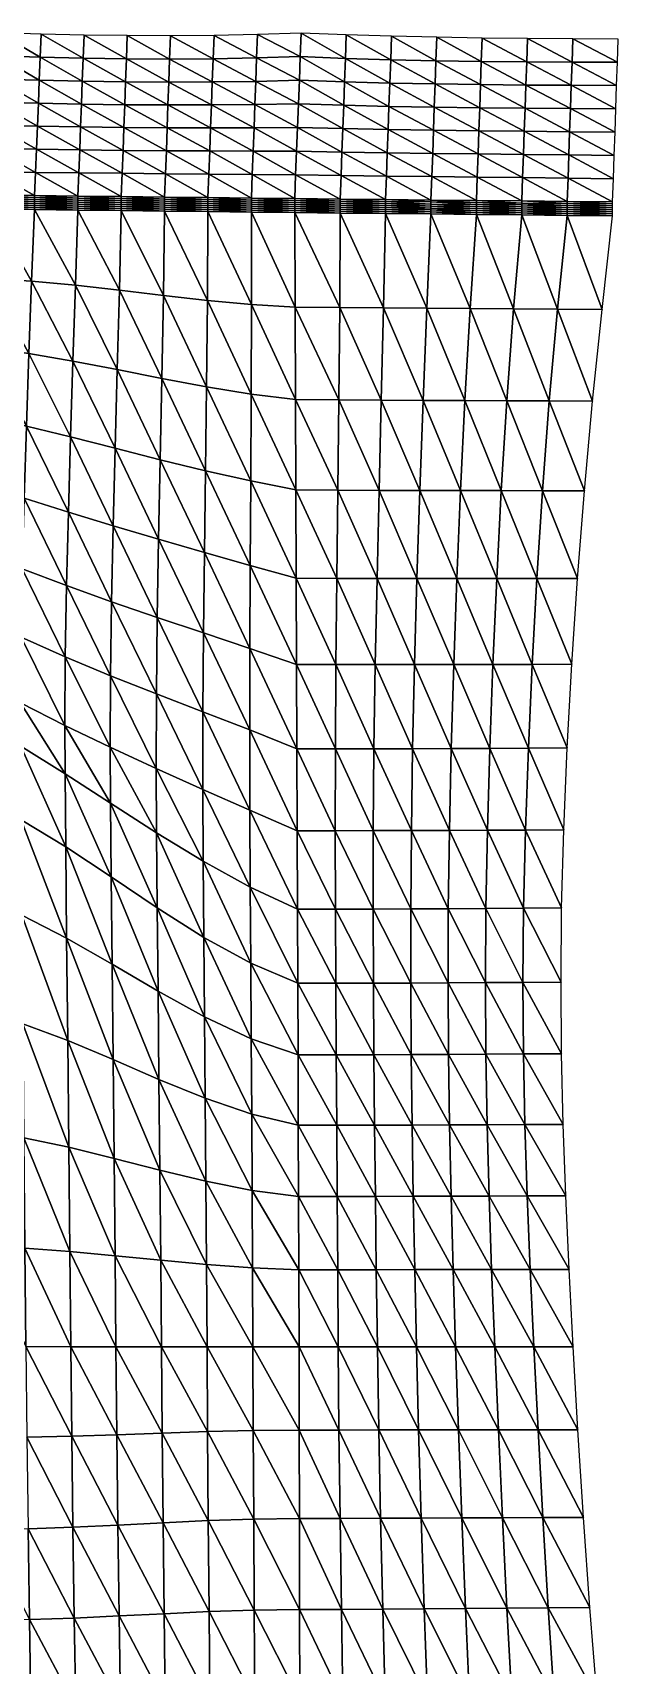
# Model space of a CAD drawing. Header units: millimetres. Extents: x -25.9 to 40.5, y -39.9 to 19.
# Drawn here: x 18.29 to 28.78, y -10.39 to 18.86 of the extents above; entities that cross this region are included whole.
import ezdxf

# ---------------------------------------------------------------- set-up
doc = ezdxf.new("R2010")
doc.units = ezdxf.units.MM
doc.layers.get('0').update_dxf_attribs({"color": 153, "true_color": 0x5890e1})

msp = doc.modelspace()

# ---------------------------------------------------------------- meshes
at = {"color": 81, "true_color": 0x99e499}
mesh = msp.add_polyface(dxfattribs=at)
corners = [(18.43, 18.419, 6.441), (18.412, 18.005, 6.449), (19.182, 17.989, 6.45), (18.395, 17.593, 6.458), (19.167, 17.578, 6.458), (18.378, 17.181, 6.466), (19.151, 17.169, 6.466), (18.361, 16.769, 6.474), (19.136, 16.759, 6.474), (18.343, 16.355, 6.482), (19.119, 16.347, 6.482), (17.684, 18.859, 6.433), (17.664, 18.444, 6.441), (18.448, 18.834, 6.433), (18.324, 15.94, 6.49), (17.567, 16.365, 6.482), (17.547, 15.949, 6.49), (17.645, 18.028, 6.449), (19.101, 15.931, 6.491), (17.625, 17.612, 6.457), (17.606, 17.197, 6.466), (17.586, 16.781, 6.474), (18.324, 15.905, 6.634), (18.324, 15.869, 6.778), (19.101, 15.86, 6.778), (18.324, 15.833, 6.921), (19.101, 15.824, 6.922), (17.547, 15.914, 6.634), (17.547, 15.878, 6.777), (17.547, 15.842, 6.921), (18.324, 15.797, 7.065), (19.101, 15.896, 6.634), (16.738, 15.917, 6.634), (16.738, 15.845, 6.921), (16.738, 15.881, 6.777), (16.757, 16.367, 6.482), (16.863, 18.841, 6.433), (16.844, 18.428, 6.441), (16.775, 16.78, 6.474), (16.792, 17.192, 6.466), (16.809, 17.604, 6.457), (16.826, 18.016, 6.449)]
mesh.append_faces([[corners[k] for k in face] for face in [(0, 1, 2), (1, 3, 4), (3, 5, 6), (5, 7, 8), (7, 9, 10), (14, 9, 15), (1, 0, 12), (3, 1, 17), (5, 3, 19), (7, 5, 20), (9, 7, 21), (22, 23, 24), (23, 25, 26), (23, 22, 27), (25, 23, 28), (30, 25, 29), (14, 22, 31), (36, 37, 12), (41, 40, 19), (37, 41, 17)]], dxfattribs={"vtx0": -1, "vtx1": -1, "vtx2": -1, "color": 81})
mesh.append_faces([[corners[k] for k in face] for face in [(0, 13, 11), (9, 14, 18), (22, 14, 16), (32, 27, 16), (33, 29, 28), (34, 28, 27)]], dxfattribs={"vtx0": -1, "vtx2": -1, "color": 81})
mesh.append_faces([[corners[k] for k in face] for face in [(11, 12, 0), (12, 17, 1), (17, 19, 3), (19, 20, 5), (20, 21, 7), (21, 15, 9), (16, 27, 22), (27, 28, 23), (28, 29, 25), (16, 15, 35), (15, 21, 38), (21, 20, 39), (20, 19, 40), (19, 17, 41), (17, 12, 37)]], dxfattribs={"vtx1": -1, "vtx2": -1, "color": 81})
mesh.append_faces([[corners[k] for k in face] for face in [(15, 16, 14), (12, 11, 36)]], dxfattribs={"vtx2": -1, "color": 81})
mesh = msp.add_polyface(dxfattribs=at)
corners = [(19.182, 17.989, 6.45), (19.199, 18.401, 6.442), (18.43, 18.419, 6.441), (19.167, 17.578, 6.458), (18.412, 18.005, 6.449), (19.151, 17.169, 6.466), (18.395, 17.593, 6.458), (19.136, 16.759, 6.474), (18.378, 17.181, 6.466), (19.119, 16.347, 6.482), (18.361, 16.769, 6.474), (19.955, 17.978, 6.45), (19.971, 18.39, 6.442), (19.941, 17.568, 6.458), (19.926, 17.16, 6.466), (19.911, 16.75, 6.475), (19.895, 16.339, 6.483), (20.731, 17.974, 6.45), (20.716, 17.563, 6.458), (20.702, 17.154, 6.467), (20.687, 16.744, 6.475), (20.672, 16.331, 6.483), (19.101, 15.931, 6.491), (18.343, 16.355, 6.482), (19.878, 15.922, 6.491), (20.655, 15.913, 6.491), (19.988, 18.806, 6.434), (20.746, 18.387, 6.442), (19.217, 18.816, 6.433), (18.448, 18.834, 6.433), (19.101, 15.86, 6.778), (19.101, 15.896, 6.634), (18.324, 15.905, 6.634), (19.101, 15.824, 6.922), (18.324, 15.869, 6.778), (19.878, 15.851, 6.778), (19.878, 15.887, 6.635), (19.878, 15.815, 6.922), (20.655, 15.842, 6.779), (20.655, 15.878, 6.635), (20.655, 15.806, 6.922), (18.324, 15.94, 6.49)]
mesh.append_faces([[corners[k] for k in face] for face in [(0, 1, 2), (3, 0, 4), (5, 3, 6), (7, 5, 8), (9, 7, 10), (1, 0, 11), (11, 12, 1), (0, 3, 13), (13, 11, 0), (3, 5, 14), (14, 13, 3), (5, 7, 15), (15, 14, 5), (7, 9, 16), (16, 15, 7), (12, 11, 17), (11, 13, 18), (13, 14, 19), (14, 15, 20), (15, 16, 21), (22, 9, 23), (24, 16, 9), (25, 21, 16), (26, 12, 27), (28, 1, 12), (29, 2, 1), (30, 31, 32), (33, 30, 34), (31, 30, 35), (35, 36, 31), (30, 33, 37), (37, 35, 30), (36, 35, 38), (38, 39, 36), (40, 38, 35), (24, 36, 39), (22, 31, 36)]], dxfattribs={"vtx0": -1, "vtx1": -1, "vtx2": -1, "color": 81})
mesh.append_faces([[corners[k] for k in face] for face in [(9, 22, 24), (16, 24, 25), (12, 26, 28), (1, 28, 29), (39, 25, 24), (36, 24, 22), (31, 22, 41)]], dxfattribs={"vtx0": -1, "vtx2": -1, "color": 81})
mesh = msp.add_polyface(dxfattribs=at)
corners = [(20.731, 17.974, 6.45), (20.746, 18.387, 6.442), (19.971, 18.39, 6.442), (20.716, 17.563, 6.458), (19.955, 17.978, 6.45), (20.702, 17.154, 6.467), (19.941, 17.568, 6.458), (20.687, 16.744, 6.475), (19.926, 17.16, 6.466), (20.672, 16.331, 6.483), (19.911, 16.75, 6.475), (21.508, 17.977, 6.451), (21.524, 18.392, 6.442), (21.493, 17.564, 6.459), (21.479, 17.152, 6.467), (21.464, 16.739, 6.475), (21.448, 16.324, 6.483), (22.287, 17.987, 6.451), (22.303, 18.406, 6.443), (22.272, 17.57, 6.459), (22.257, 17.153, 6.467), (22.241, 16.736, 6.475), (22.225, 16.317, 6.484), (21.54, 18.811, 6.434), (22.319, 18.827, 6.434), (20.763, 18.804, 6.434), (19.988, 18.806, 6.434), (21.432, 15.904, 6.492), (20.655, 15.913, 6.491), (22.209, 15.895, 6.492), (20.655, 15.878, 6.635), (20.655, 15.842, 6.779), (21.432, 15.833, 6.779), (21.432, 15.869, 6.635), (21.432, 15.797, 6.922), (22.209, 15.824, 6.779), (22.209, 15.859, 6.635)]
mesh.append_faces([[corners[k] for k in face] for face in [(0, 1, 2), (3, 0, 4), (5, 3, 6), (7, 5, 8), (9, 7, 10), (1, 0, 11), (11, 12, 1), (0, 3, 13), (13, 11, 0), (3, 5, 14), (14, 13, 3), (5, 7, 15), (15, 14, 5), (7, 9, 16), (16, 15, 7), (12, 11, 17), (17, 18, 12), (11, 13, 19), (19, 17, 11), (13, 14, 20), (20, 19, 13), (14, 15, 21), (21, 20, 14), (15, 16, 22), (22, 21, 15), (23, 12, 18), (25, 1, 12), (27, 16, 9), (29, 22, 16), (30, 31, 32), (32, 33, 30), (34, 32, 31), (33, 32, 35), (35, 36, 33), (27, 33, 36), (28, 30, 33)]], dxfattribs={"vtx0": -1, "vtx1": -1, "vtx2": -1, "color": 81})
mesh.append_faces([[corners[k] for k in face] for face in [(18, 24, 23), (12, 23, 25), (1, 25, 26), (9, 28, 27), (16, 27, 29), (36, 29, 27), (33, 27, 28)]], dxfattribs={"vtx0": -1, "vtx2": -1, "color": 81})
mesh = msp.add_polyface(dxfattribs=at)
corners = [(23.893, 18.397, 6.443), (23.877, 17.977, 6.451), (24.688, 17.956, 6.451), (23.862, 17.558, 6.459), (24.673, 17.539, 6.459), (23.846, 17.139, 6.467), (24.658, 17.124, 6.467), (23.831, 16.72, 6.476), (24.643, 16.708, 6.476), (23.815, 16.3, 6.484), (24.627, 16.29, 6.484), (23.101, 18.853, 6.435), (23.084, 18.429, 6.443), (23.909, 18.819, 6.435), (23.799, 15.878, 6.492), (23.002, 16.31, 6.484), (22.986, 15.886, 6.492), (23.068, 18.005, 6.451), (24.612, 15.869, 6.492), (23.051, 17.581, 6.459), (23.035, 17.158, 6.468), (23.019, 16.734, 6.476), (24.703, 18.373, 6.443), (22.225, 16.317, 6.484), (22.209, 15.895, 6.492), (22.319, 18.827, 6.434), (22.303, 18.406, 6.443), (22.241, 16.736, 6.475), (22.257, 17.153, 6.467), (22.272, 17.57, 6.459), (22.287, 17.987, 6.451), (22.209, 15.859, 6.635), (22.986, 15.85, 6.636), (22.986, 15.815, 6.779), (22.209, 15.824, 6.779), (23.799, 15.842, 6.636), (23.799, 15.806, 6.779), (24.612, 15.833, 6.636)]
mesh.append_faces([[corners[k] for k in face] for face in [(0, 1, 2), (1, 3, 4), (3, 5, 6), (5, 7, 8), (7, 9, 10), (14, 9, 15), (1, 0, 12), (3, 1, 17), (5, 3, 19), (7, 5, 20), (9, 7, 21), (13, 0, 22), (25, 26, 12), (27, 23, 15), (28, 27, 21), (29, 28, 20), (30, 29, 19), (26, 30, 17), (24, 31, 32), (31, 34, 33), (36, 35, 32), (14, 35, 37)]], dxfattribs={"vtx0": -1, "vtx1": -1, "vtx2": -1, "color": 81})
mesh.append_faces([[corners[k] for k in face] for face in [(0, 13, 11), (9, 14, 18), (23, 24, 16), (35, 14, 16)]], dxfattribs={"vtx0": -1, "vtx2": -1, "color": 81})
mesh.append_faces([[corners[k] for k in face] for face in [(11, 12, 0), (12, 17, 1), (17, 19, 3), (19, 20, 5), (20, 21, 7), (21, 15, 9), (16, 15, 23), (15, 21, 27), (21, 20, 28), (20, 19, 29), (19, 17, 30), (17, 12, 26), (33, 32, 31), (16, 32, 35), (32, 33, 36)]], dxfattribs={"vtx1": -1, "vtx2": -1, "color": 81})
mesh.append_faces([[corners[k] for k in face] for face in [(15, 16, 14), (12, 11, 25), (32, 16, 24)]], dxfattribs={"vtx2": -1, "color": 81})
mesh = msp.add_polyface(dxfattribs=at)
corners = [(24.688, 17.956, 6.451), (24.703, 18.373, 6.443), (23.893, 18.397, 6.443), (24.673, 17.539, 6.459), (23.877, 17.977, 6.451), (24.658, 17.124, 6.467), (23.862, 17.558, 6.459), (24.643, 16.708, 6.476), (23.846, 17.139, 6.467), (24.627, 16.29, 6.484), (23.831, 16.72, 6.476), (25.499, 17.94, 6.451), (25.514, 18.357, 6.443), (25.484, 17.525, 6.459), (25.47, 17.111, 6.467), (25.455, 16.696, 6.476), (25.44, 16.28, 6.484), (26.311, 17.929, 6.451), (26.326, 18.345, 6.443), (26.297, 17.515, 6.459), (26.282, 17.1, 6.467), (26.267, 16.686, 6.476), (26.252, 16.27, 6.484), (24.612, 15.869, 6.492), (23.815, 16.3, 6.484), (25.424, 15.86, 6.492), (26.237, 15.852, 6.492), (25.53, 18.776, 6.435), (26.341, 18.763, 6.435), (27.05, 15.843, 6.492), (24.719, 18.794, 6.435), (23.909, 18.819, 6.435), (24.612, 15.797, 6.779), (24.612, 15.833, 6.636), (23.799, 15.842, 6.636), (26.237, 15.816, 6.636), (27.05, 15.807, 6.636), (25.424, 15.825, 6.636), (23.799, 15.878, 6.492)]
mesh.append_faces([[corners[k] for k in face] for face in [(0, 1, 2), (3, 0, 4), (5, 3, 6), (7, 5, 8), (9, 7, 10), (1, 0, 11), (11, 12, 1), (0, 3, 13), (13, 11, 0), (3, 5, 14), (14, 13, 3), (5, 7, 15), (15, 14, 5), (7, 9, 16), (16, 15, 7), (12, 11, 17), (17, 18, 12), (11, 13, 19), (19, 17, 11), (13, 14, 20), (20, 19, 13), (14, 15, 21), (21, 20, 14), (15, 16, 22), (22, 21, 15), (23, 9, 24), (25, 16, 9), (26, 22, 16), (27, 12, 18), (30, 1, 12), (32, 33, 34), (26, 35, 36), (25, 37, 35), (23, 33, 37)]], dxfattribs={"vtx0": -1, "vtx1": -1, "vtx2": -1, "color": 81})
mesh.append_faces([[corners[k] for k in face] for face in [(9, 23, 25), (16, 25, 26), (18, 28, 27), (22, 26, 29), (12, 27, 30), (1, 30, 31), (35, 26, 25), (37, 25, 23), (33, 23, 38)]], dxfattribs={"vtx0": -1, "vtx2": -1, "color": 81})
mesh = msp.add_polyface(dxfattribs=at)
corners = [(26.326, 18.345, 6.443), (26.311, 17.929, 6.451), (27.124, 17.921, 6.451), (27.139, 18.337, 6.443), (26.297, 17.515, 6.459), (27.109, 17.506, 6.459), (26.282, 17.1, 6.467), (27.094, 17.092, 6.467), (26.267, 16.686, 6.476), (27.08, 16.677, 6.475), (26.252, 16.27, 6.484), (27.065, 16.261, 6.484), (27.937, 17.916, 6.451), (27.951, 18.332, 6.443), (27.922, 17.5, 6.459), (27.907, 17.084, 6.467), (27.892, 16.668, 6.475), (27.878, 16.252, 6.484), (28.676, 15.826, 6.492), (28.69, 16.243, 6.484), (27.863, 15.835, 6.492), (27.966, 18.749, 6.434), (28.764, 18.328, 6.443), (28.779, 18.745, 6.434), (28.705, 16.66, 6.475), (27.154, 18.755, 6.435), (28.72, 17.077, 6.467), (26.341, 18.763, 6.435), (28.735, 17.494, 6.459), (27.05, 15.843, 6.492), (28.749, 17.911, 6.451), (28.676, 15.79, 6.635), (27.863, 15.799, 6.635), (27.05, 15.807, 6.636), (26.237, 15.852, 6.492)]
mesh.append_faces([[corners[k] for k in face] for face in [(0, 1, 2), (2, 3, 0), (1, 4, 5), (5, 2, 1), (4, 6, 7), (7, 5, 4), (6, 8, 9), (9, 7, 6), (8, 10, 11), (11, 9, 8), (3, 2, 12), (12, 13, 3), (2, 5, 14), (14, 12, 2), (5, 7, 15), (15, 14, 5), (7, 9, 16), (16, 15, 7), (9, 11, 17), (17, 16, 9), (21, 13, 22), (16, 17, 19), (25, 3, 13), (15, 16, 24), (27, 0, 3), (14, 15, 26), (29, 11, 10), (12, 14, 28), (20, 17, 11), (13, 12, 30)]], dxfattribs={"vtx0": -1, "vtx1": -1, "vtx2": -1, "color": 81})
mesh.append_faces([[corners[k] for k in face] for face in [(17, 20, 18), (13, 21, 25), (3, 25, 27), (11, 29, 20), (32, 20, 29), (33, 29, 34)]], dxfattribs={"vtx0": -1, "vtx2": -1, "color": 81})
mesh.append_faces([[corners[k] for k in face] for face in [(18, 19, 17), (19, 24, 16), (24, 26, 15), (26, 28, 14), (28, 30, 12), (30, 22, 13)]], dxfattribs={"vtx1": -1, "vtx2": -1, "color": 81})
mesh.append_faces([[corners[k] for k in face] for face in [(22, 23, 21), (31, 18, 20)]], dxfattribs={"vtx2": -1, "color": 81})
mesh = msp.add_polyface(dxfattribs=at)
corners = [(18.324, 15.833, 6.921), (18.324, 15.797, 7.065), (19.101, 15.788, 7.065), (19.101, 15.824, 6.922), (18.324, 15.762, 7.209), (19.101, 15.753, 7.209), (18.324, 15.726, 7.352), (19.101, 15.717, 7.353), (19.878, 15.779, 7.066), (19.878, 15.815, 6.922), (19.878, 15.744, 7.209), (19.878, 15.708, 7.353), (19.878, 15.851, 6.778), (20.655, 15.806, 6.922), (20.655, 15.77, 7.066), (20.655, 15.735, 7.209), (20.655, 15.699, 7.353), (18.324, 15.69, 7.496), (17.547, 15.735, 7.352), (17.547, 15.699, 7.496), (19.101, 15.681, 7.496), (19.878, 15.672, 7.496), (17.547, 15.842, 6.921), (17.547, 15.806, 7.065), (20.655, 15.663, 7.497), (17.547, 15.771, 7.208), (18.275, 14.408, 7.877), (20.634, 14.149, 7.959), (19.846, 14.244, 7.928), (19.059, 14.334, 7.899), (16.738, 15.702, 7.496), (16.38, 14.875, 7.744), (16.738, 15.738, 7.352), (16.738, 15.774, 7.208), (16.738, 15.809, 7.065)]
mesh.append_faces([[corners[k] for k in face] for face in [(0, 1, 2), (2, 3, 0), (1, 4, 5), (5, 2, 1), (4, 6, 7), (7, 5, 4), (3, 2, 8), (8, 9, 3), (2, 5, 10), (10, 8, 2), (5, 7, 11), (11, 10, 5), (12, 9, 13), (9, 8, 14), (14, 13, 9), (8, 10, 15), (15, 14, 8), (10, 11, 16), (16, 15, 10), (17, 6, 18), (20, 7, 6), (21, 11, 7), (24, 16, 11), (4, 1, 23), (6, 4, 25), (18, 32, 30), (25, 33, 32), (23, 34, 33)]], dxfattribs={"vtx0": -1, "vtx1": -1, "vtx2": -1, "color": 81})
mesh.append_faces([[corners[k] for k in face] for face in [(6, 17, 20), (7, 20, 21), (11, 21, 24), (26, 17, 19), (27, 24, 21), (28, 21, 20), (29, 20, 17), (32, 18, 25), (33, 25, 23), (34, 23, 22)]], dxfattribs={"vtx0": -1, "vtx2": -1, "color": 81})
mesh.append_faces([[corners[k] for k in face] for face in [(22, 23, 1), (23, 25, 4), (25, 18, 6), (19, 30, 31)]], dxfattribs={"vtx1": -1, "vtx2": -1, "color": 81})
mesh.append_faces([[corners[k] for k in face] for face in [(18, 19, 17), (30, 19, 18)]], dxfattribs={"vtx2": -1, "color": 81})
mesh = msp.add_polyface(dxfattribs=at)
corners = [(20.655, 15.842, 6.779), (20.655, 15.806, 6.922), (21.432, 15.797, 6.922), (20.655, 15.77, 7.066), (21.432, 15.761, 7.066), (20.655, 15.735, 7.209), (21.432, 15.726, 7.21), (20.655, 15.699, 7.353), (21.432, 15.69, 7.353), (21.432, 15.833, 6.779), (22.209, 15.788, 6.923), (22.209, 15.824, 6.779), (22.209, 15.752, 7.066), (22.209, 15.716, 7.21), (22.209, 15.681, 7.354), (22.986, 15.672, 7.354), (22.986, 15.707, 7.21), (22.986, 15.743, 7.067), (22.986, 15.779, 6.923), (21.432, 15.654, 7.497), (20.655, 15.663, 7.497), (22.986, 15.815, 6.779), (22.209, 15.645, 7.497), (23.799, 15.842, 6.636), (23.799, 15.806, 6.779), (24.612, 15.797, 6.779), (23.799, 15.77, 6.923), (24.611, 15.762, 6.923), (23.799, 15.735, 7.067), (24.611, 15.726, 7.067), (23.799, 15.699, 7.21), (24.611, 15.69, 7.21), (23.799, 15.663, 7.354), (24.611, 15.654, 7.354)]
mesh.append_faces([[corners[k] for k in face] for face in [(0, 1, 2), (1, 3, 4), (4, 2, 1), (3, 5, 6), (6, 4, 3), (5, 7, 8), (8, 6, 5), (9, 2, 10), (10, 11, 9), (2, 4, 12), (12, 10, 2), (4, 6, 13), (13, 12, 4), (6, 8, 14), (14, 13, 6), (13, 14, 15), (12, 13, 16), (10, 12, 17), (19, 8, 7), (11, 10, 18), (22, 14, 8), (23, 24, 25), (24, 26, 27), (27, 25, 24), (26, 28, 29), (29, 27, 26), (28, 30, 31), (31, 29, 28), (30, 32, 33), (33, 31, 30), (26, 24, 21), (28, 26, 18), (30, 28, 17), (32, 30, 16)]], dxfattribs={"vtx0": -1, "vtx1": -1, "vtx2": -1, "color": 81})
mesh.append_faces([[corners[k] for k in face] for face in [(7, 20, 19)]], dxfattribs={"vtx0": -1, "vtx2": -1, "color": 81})
mesh.append_faces([[corners[k] for k in face] for face in [(15, 16, 13), (16, 17, 12), (17, 18, 10), (18, 21, 11), (21, 18, 26), (18, 17, 28), (17, 16, 30), (16, 15, 32)]], dxfattribs={"vtx1": -1, "vtx2": -1, "color": 81})
mesh = msp.add_polyface(dxfattribs=at)
corners = [(24.612, 15.833, 6.636), (24.612, 15.797, 6.779), (25.424, 15.789, 6.779), (25.424, 15.825, 6.636), (24.611, 15.762, 6.923), (25.424, 15.753, 6.923), (24.611, 15.726, 7.067), (25.424, 15.717, 7.067), (24.611, 15.69, 7.21), (25.424, 15.682, 7.21), (25.424, 15.646, 7.354), (26.237, 15.78, 6.779), (26.237, 15.816, 6.636), (26.237, 15.745, 6.923), (26.237, 15.709, 7.066), (26.237, 15.673, 7.21), (26.237, 15.637, 7.354), (27.05, 15.772, 6.779), (27.05, 15.807, 6.636), (27.05, 15.736, 6.923), (27.05, 15.7, 7.066), (27.05, 15.664, 7.21), (27.863, 15.763, 6.779), (27.863, 15.799, 6.635), (27.863, 15.727, 6.923), (27.863, 15.692, 7.066), (27.863, 15.656, 7.21), (27.863, 15.835, 6.492), (28.676, 15.79, 6.635), (27.05, 15.843, 6.492), (28.675, 15.647, 7.21), (28.676, 15.683, 7.066), (28.676, 15.719, 6.923), (28.676, 15.754, 6.779)]
mesh.append_faces([[corners[k] for k in face] for face in [(0, 1, 2), (2, 3, 0), (1, 4, 5), (5, 2, 1), (4, 6, 7), (7, 5, 4), (6, 8, 9), (9, 7, 6), (10, 9, 8), (3, 2, 11), (11, 12, 3), (2, 5, 13), (13, 11, 2), (5, 7, 14), (14, 13, 5), (7, 9, 15), (15, 14, 7), (16, 15, 9), (12, 11, 17), (17, 18, 12), (11, 13, 19), (19, 17, 11), (13, 14, 20), (20, 19, 13), (14, 15, 21), (21, 20, 14), (18, 17, 22), (22, 23, 18), (17, 19, 24), (24, 22, 17), (19, 20, 25), (25, 24, 19), (20, 21, 26), (26, 25, 20), (27, 23, 28), (29, 18, 23), (25, 26, 30), (24, 25, 31), (22, 24, 32), (23, 22, 33)]], dxfattribs={"vtx0": -1, "vtx1": -1, "vtx2": -1, "color": 81})
mesh.append_faces([[corners[k] for k in face] for face in [(30, 31, 25), (31, 32, 24), (32, 33, 22), (33, 28, 23)]], dxfattribs={"vtx1": -1, "vtx2": -1, "color": 81})
mesh = msp.add_polyface(dxfattribs=at)
corners = [(16.96, 10.489, 9.046), (17.193, 10.072, 9.157), (17.151, 11.173, 8.842), (16.863, 11.543, 8.737), (17.118, 12.298, 8.511), (16.783, 12.678, 8.398), (17.113, 13.506, 8.15), (17.547, 15.699, 7.496), (17.152, 14.859, 7.747), (17.497, 14.456, 7.865), (16.757, 14.019, 7.999), (17.365, 10.774, 8.938), (17.404, 11.989, 8.59), (17.448, 13.218, 8.231), (18.275, 14.408, 7.877), (18.227, 13.11, 8.258), (19.015, 12.974, 8.298), (19.059, 14.334, 7.899), (18.181, 11.81, 8.632), (18.971, 11.615, 8.688), (18.14, 10.52, 8.996), (18.932, 10.269, 9.063), (19.809, 12.821, 8.347), (19.846, 14.244, 7.928), (19.771, 11.412, 8.75), (19.736, 10.023, 9.134), (20.608, 12.664, 8.399), (20.634, 14.149, 7.959), (20.578, 11.208, 8.815), (20.549, 9.781, 9.206), (19.878, 15.672, 7.496), (19.101, 15.681, 7.496), (18.324, 15.69, 7.496), (16.38, 14.875, 7.744)]
mesh.append_faces([[corners[k] for k in face] for face in [(0, 1, 2), (0, 2, 3), (3, 2, 4), (3, 4, 5), (5, 4, 6), (8, 6, 9), (10, 5, 6), (11, 2, 1), (12, 4, 2), (13, 6, 4), (14, 15, 16), (16, 17, 14), (15, 18, 19), (19, 16, 15), (18, 20, 21), (21, 19, 18), (17, 16, 22), (22, 23, 17), (16, 19, 24), (24, 22, 16), (19, 21, 25), (25, 24, 19), (23, 22, 26), (26, 27, 23), (22, 24, 28), (28, 26, 22), (29, 28, 24), (15, 14, 9), (18, 15, 13), (20, 18, 12), (30, 23, 27), (31, 17, 23), (32, 14, 17)]], dxfattribs={"vtx0": -1, "vtx1": -1, "vtx2": -1, "color": 81})
mesh.append_faces([[corners[k] for k in face] for face in [(33, 8, 7)]], dxfattribs={"vtx0": -1, "vtx2": -1, "color": 81})
mesh.append_faces([[corners[k] for k in face] for face in [(7, 8, 9)]], dxfattribs={"vtx1": -1, "color": 81})
mesh.append_faces([[corners[k] for k in face] for face in [(8, 10, 6), (11, 12, 2), (12, 13, 4), (13, 9, 6), (7, 9, 14), (9, 13, 15), (13, 12, 18), (12, 11, 20)]], dxfattribs={"vtx1": -1, "vtx2": -1, "color": 81})
mesh = msp.add_polyface(dxfattribs=at)
corners = [(22.986, 15.636, 7.498), (22.986, 15.672, 7.354), (22.209, 15.681, 7.354), (22.209, 15.645, 7.497), (21.432, 15.69, 7.353), (21.432, 15.654, 7.497), (24.611, 15.69, 7.21), (24.611, 15.654, 7.354), (25.424, 15.646, 7.354), (23.799, 15.627, 7.498), (23.799, 15.663, 7.354), (24.611, 15.619, 7.497), (25.424, 15.61, 7.497), (23.79, 13.934, 8.018), (23.775, 12.279, 8.503), (24.535, 12.274, 8.488), (24.575, 13.928, 8.01), (23.758, 10.661, 8.953), (24.496, 10.658, 8.933), (25.286, 12.271, 8.471), (25.226, 10.656, 8.91), (22.992, 13.942, 8.022), (22.999, 12.285, 8.513), (23.005, 10.665, 8.97), (25.352, 13.922, 8), (20.634, 14.149, 7.959), (20.608, 12.664, 8.399), (21.407, 12.514, 8.448), (21.423, 14.06, 7.988), (20.578, 11.208, 8.815), (21.388, 11.011, 8.877), (21.368, 9.543, 9.275), (22.205, 12.384, 8.488), (22.209, 13.987, 8.011), (22.198, 10.827, 8.93), (20.655, 15.663, 7.497)]
mesh.append_faces([[corners[k] for k in face] for face in [(6, 7, 8), (9, 10, 1), (11, 7, 10), (13, 14, 15), (15, 16, 13), (14, 17, 18), (18, 15, 14), (16, 15, 19), (15, 18, 20), (14, 13, 21), (17, 14, 22), (11, 16, 24), (9, 13, 16), (25, 26, 27), (27, 28, 25), (26, 29, 30), (30, 27, 26), (31, 30, 29), (28, 27, 32), (32, 33, 28), (27, 30, 34), (34, 32, 27), (3, 33, 21), (5, 28, 33), (35, 25, 28), (32, 34, 23), (33, 32, 22)]], dxfattribs={"vtx0": -1, "vtx1": -1, "vtx2": -1, "color": 81})
mesh.append_faces([[corners[k] for k in face] for face in [(2, 3, 0), (4, 5, 3), (10, 9, 11), (7, 11, 12), (13, 9, 0), (16, 11, 9), (33, 3, 5), (28, 5, 35)]], dxfattribs={"vtx0": -1, "vtx2": -1, "color": 81})
mesh.append_faces([[corners[k] for k in face] for face in [(0, 1, 2), (0, 21, 13), (21, 22, 14), (22, 23, 17), (23, 22, 32), (22, 21, 33)]], dxfattribs={"vtx1": -1, "vtx2": -1, "color": 81})
mesh.append_faces([[corners[k] for k in face] for face in [(1, 0, 9), (21, 0, 3)]], dxfattribs={"vtx2": -1, "color": 81})
mesh = msp.add_polyface(dxfattribs=at)
corners = [(25.424, 15.682, 7.21), (25.424, 15.646, 7.354), (26.237, 15.637, 7.354), (26.237, 15.673, 7.21), (27.05, 15.629, 7.354), (27.05, 15.664, 7.21), (27.863, 15.62, 7.354), (27.863, 15.656, 7.21), (28.675, 15.576, 7.497), (28.675, 15.611, 7.354), (27.863, 15.584, 7.497), (28.675, 15.647, 7.21), (25.424, 15.61, 7.497), (24.611, 15.654, 7.354), (26.237, 15.602, 7.497), (27.05, 15.593, 7.497), (25.286, 12.271, 8.471), (25.352, 13.922, 8), (24.575, 13.928, 8.01), (25.226, 10.656, 8.91), (24.535, 12.274, 8.488), (26.033, 12.268, 8.453), (26.127, 13.917, 7.99), (25.953, 10.655, 8.886), (26.783, 12.265, 8.436), (26.904, 13.912, 7.98), (26.682, 10.654, 8.864), (27.543, 12.262, 8.421), (27.689, 13.906, 7.972), (27.421, 10.652, 8.843), (28.487, 13.899, 7.968), (28.173, 10.65, 8.827), (28.319, 12.257, 8.411), (24.611, 15.619, 7.497)]
mesh.append_faces([[corners[k] for k in face] for face in [(0, 1, 2), (3, 2, 4), (4, 5, 3), (5, 4, 6), (6, 7, 5), (7, 6, 9), (12, 1, 13), (14, 2, 1), (15, 4, 2), (10, 6, 4), (16, 17, 18), (19, 16, 20), (17, 16, 21), (21, 22, 17), (16, 19, 23), (23, 21, 16), (22, 21, 24), (24, 25, 22), (21, 23, 26), (26, 24, 21), (25, 24, 27), (27, 28, 25), (24, 26, 29), (29, 27, 24), (10, 28, 30), (15, 25, 28), (14, 22, 25), (12, 17, 22), (27, 29, 31), (28, 27, 32)]], dxfattribs={"vtx0": -1, "vtx1": -1, "vtx2": -1, "color": 81})
mesh.append_faces([[corners[k] for k in face] for face in [(6, 10, 8), (1, 12, 14), (2, 14, 15), (4, 15, 10), (28, 10, 15), (25, 15, 14), (22, 14, 12), (17, 12, 33)]], dxfattribs={"vtx0": -1, "vtx2": -1, "color": 81})
mesh.append_faces([[corners[k] for k in face] for face in [(8, 9, 6), (9, 11, 7), (31, 32, 27), (32, 30, 28)]], dxfattribs={"vtx1": -1, "vtx2": -1, "color": 81})
mesh.append_faces([[corners[k] for k in face] for face in [(30, 8, 10)]], dxfattribs={"vtx2": -1, "color": 81})
mesh = msp.add_polyface(dxfattribs=at)
corners = [(16.741, 9.782, 9.25), (17.037, 9.388, 9.354), (16.96, 10.489, 9.046), (17.228, 8.932, 9.468), (17.193, 10.072, 9.157), (17.306, 7.26, 9.885), (17.315, 8.405, 9.589), (17.238, 7.694, 9.789), (17.335, 9.578, 9.273), (17.365, 10.774, 8.938), (16.774, 8.52, 9.597), (17.057, 8.116, 9.692), (18.14, 10.52, 8.996), (18.108, 9.254, 9.344), (18.899, 8.951, 9.419), (18.932, 10.269, 9.063), (18.086, 8.026, 9.671), (18.877, 7.673, 9.751), (19.706, 8.662, 9.495), (19.736, 10.023, 9.134), (19.686, 7.338, 9.831), (19.771, 11.412, 8.75), (20.549, 9.781, 9.206), (20.525, 8.383, 9.571), (20.508, 7.014, 9.909), (20.578, 11.208, 8.815), (21.368, 9.543, 9.275), (21.352, 8.106, 9.645), (21.341, 6.693, 9.986), (22.18, 6.367, 10.063), (18.077, 6.849, 9.971), (18.869, 6.448, 10.055), (16.884, 7.432, 9.597), (16.929, 7.001, 9.699), (16.743, 7.848, 9.488)]
mesh.append_faces([[corners[k] for k in face] for face in [(0, 1, 2), (1, 3, 4), (1, 4, 2), (6, 3, 7), (8, 4, 3), (10, 1, 0), (11, 3, 1), (12, 13, 14), (14, 15, 12), (13, 16, 17), (17, 14, 13), (15, 14, 18), (18, 19, 15), (14, 17, 20), (20, 18, 14), (21, 19, 22), (19, 18, 23), (23, 22, 19), (18, 20, 24), (24, 23, 18), (25, 22, 26), (22, 23, 27), (27, 26, 22), (23, 24, 28), (28, 27, 23), (27, 28, 29), (30, 16, 6), (31, 17, 16), (13, 12, 9), (16, 13, 8), (34, 32, 7)]], dxfattribs={"vtx0": -1, "vtx1": -1, "vtx2": -1, "color": 81})
mesh.append_faces([[corners[k] for k in face] for face in [(16, 30, 31), (32, 33, 5)]], dxfattribs={"vtx0": -1, "vtx2": -1, "color": 81})
mesh.append_faces([[corners[k] for k in face] for face in [(5, 6, 7)]], dxfattribs={"vtx1": -1, "color": 81})
mesh.append_faces([[corners[k] for k in face] for face in [(6, 8, 3), (8, 9, 4), (10, 11, 1), (11, 7, 3), (9, 8, 13), (8, 6, 16), (5, 7, 32), (7, 11, 34)]], dxfattribs={"vtx1": -1, "vtx2": -1, "color": 81})
mesh.append_faces([[corners[k] for k in face] for face in [(6, 5, 30)]], dxfattribs={"vtx2": -1, "color": 81})
mesh = msp.add_polyface(dxfattribs=at)
corners = [(23.758, 10.661, 8.953), (23.739, 9.08, 9.37), (24.459, 9.078, 9.345), (24.496, 10.658, 8.933), (23.724, 7.537, 9.754), (24.427, 7.536, 9.724), (24.404, 6.03, 10.072), (25.173, 9.077, 9.318), (25.226, 10.656, 8.91), (25.13, 7.536, 9.694), (25.886, 9.077, 9.29), (25.953, 10.655, 8.886), (25.832, 7.536, 9.664), (25.789, 6.031, 10.008), (26.601, 9.078, 9.263), (26.682, 10.654, 8.864), (26.534, 7.538, 9.634), (26.481, 6.034, 9.975), (27.32, 9.078, 9.238), (27.421, 10.652, 8.843), (27.238, 7.54, 9.605), (27.172, 6.038, 9.943), (27.862, 6.043, 9.911), (27.945, 7.544, 9.577), (28.048, 9.079, 9.216), (23.005, 10.665, 8.97), (23.011, 9.083, 9.393), (28.173, 10.65, 8.827), (23.017, 7.538, 9.782), (23.713, 6.03, 10.105), (21.388, 11.011, 8.877), (21.368, 9.543, 9.275), (22.19, 9.311, 9.339), (22.198, 10.827, 8.93), (21.352, 8.106, 9.645), (22.184, 7.826, 9.716), (22.18, 6.367, 10.063), (23.023, 6.03, 10.138)]
mesh.append_faces([[corners[k] for k in face] for face in [(0, 1, 2), (2, 3, 0), (1, 4, 5), (5, 2, 1), (6, 5, 4), (3, 2, 7), (7, 8, 3), (2, 5, 9), (9, 7, 2), (8, 7, 10), (10, 11, 8), (7, 9, 12), (12, 10, 7), (13, 12, 9), (11, 10, 14), (14, 15, 11), (10, 12, 16), (16, 14, 10), (17, 16, 12), (15, 14, 18), (18, 19, 15), (14, 16, 20), (20, 18, 14), (21, 20, 16), (18, 20, 23), (1, 0, 25), (19, 18, 24), (4, 1, 26), (29, 4, 28), (30, 31, 32), (32, 33, 30), (31, 34, 35), (35, 32, 31), (36, 35, 34), (32, 35, 28), (33, 32, 26)]], dxfattribs={"vtx0": -1, "vtx1": -1, "vtx2": -1, "color": 81})
mesh.append_faces([[corners[k] for k in face] for face in [(22, 23, 20), (23, 24, 18), (25, 26, 1), (24, 27, 19), (26, 28, 4), (37, 28, 35), (28, 26, 32), (26, 25, 33)]], dxfattribs={"vtx1": -1, "vtx2": -1, "color": 81})
mesh = msp.add_polyface(dxfattribs=at)
corners = [(19.679, 6.057, 10.138), (19.686, 7.338, 9.831), (18.877, 7.673, 9.751), (18.869, 6.448, 10.055), (20.504, 5.674, 10.22), (20.508, 7.014, 9.909), (21.339, 5.298, 10.3), (21.341, 6.693, 9.986), (22.182, 4.927, 10.38), (18.08, 6.074, 10.141), (18.088, 4.757, 10.408), (18.885, 4.271, 10.503), (18.874, 5.582, 10.242), (18.101, 3.049, 10.736), (18.901, 2.637, 10.809), (19.697, 3.731, 10.608), (19.685, 5.056, 10.349), (20.522, 3.177, 10.717), (20.51, 4.523, 10.458), (21.356, 2.649, 10.82), (21.346, 4.012, 10.563), (17.306, 7.26, 9.885), (17.307, 6.507, 10.053), (18.077, 6.849, 9.971), (17.311, 5.151, 10.333), (22.188, 3.547, 10.659), (17.317, 3.364, 10.683), (17.038, 4.441, 10.494), (17.128, 5.682, 10.234), (16.641, 4.765, 10.45), (17.166, 6.397, 10.072), (16.701, 5.454, 10.29), (16.916, 2.815, 10.815), (16.929, 7.001, 9.699), (16.794, 6.178, 9.883)]
mesh.append_faces([[corners[k] for k in face] for face in [(0, 1, 2), (4, 5, 1), (6, 7, 5), (9, 10, 11), (11, 12, 9), (10, 13, 14), (14, 11, 10), (12, 11, 15), (15, 16, 12), (16, 15, 17), (17, 18, 16), (18, 17, 19), (19, 20, 18), (10, 9, 22), (6, 20, 25), (13, 10, 24), (4, 18, 20), (0, 16, 18), (3, 12, 16), (23, 9, 12), (27, 28, 29), (30, 28, 22), (27, 32, 26), (28, 27, 24), (33, 34, 30)]], dxfattribs={"vtx0": -1, "vtx1": -1, "vtx2": -1, "color": 81})
mesh.append_faces([[corners[k] for k in face] for face in [(2, 3, 0), (1, 0, 4), (5, 4, 6), (7, 6, 8), (9, 23, 21), (20, 6, 4), (18, 4, 0), (16, 0, 3), (12, 3, 23), (28, 30, 31)]], dxfattribs={"vtx0": -1, "vtx2": -1, "color": 81})
mesh.append_faces([[corners[k] for k in face] for face in [(21, 22, 9), (22, 24, 10), (24, 26, 13), (26, 24, 27), (24, 22, 28), (31, 30, 34)]], dxfattribs={"vtx1": -1, "vtx2": -1, "color": 81})
mesh.append_faces([[corners[k] for k in face] for face in [(22, 21, 30), (30, 21, 33)]], dxfattribs={"vtx2": -1, "color": 81})
mesh = msp.add_polyface(dxfattribs=at)
corners = [(23.724, 7.537, 9.754), (23.713, 6.03, 10.105), (24.404, 6.03, 10.072), (24.427, 7.536, 9.724), (25.096, 6.03, 10.04), (25.13, 7.536, 9.694), (25.789, 6.031, 10.008), (25.832, 7.536, 9.664), (26.481, 6.034, 9.975), (26.534, 7.538, 9.634), (27.172, 6.038, 9.943), (23.71, 4.56, 10.424), (23.023, 6.03, 10.138), (23.029, 4.56, 10.459), (27.801, 4.578, 10.217), (27.862, 6.043, 9.911), (27.119, 4.572, 10.251), (24.392, 4.561, 10.39), (27.238, 7.54, 9.605), (25.074, 4.562, 10.355), (25.756, 4.564, 10.32), (26.438, 4.567, 10.286), (23.017, 7.538, 9.782), (22.18, 6.367, 10.063), (22.182, 4.927, 10.38), (22.184, 7.826, 9.716), (21.341, 6.693, 9.986), (22.188, 3.547, 10.659), (23.034, 3.155, 10.741), (21.339, 5.298, 10.3), (23.714, 3.156, 10.706), (27.084, 3.17, 10.527), (27.764, 3.177, 10.493), (26.408, 3.165, 10.563), (25.735, 3.162, 10.599), (25.063, 3.159, 10.635), (24.39, 3.157, 10.671)]
mesh.append_faces([[corners[k] for k in face] for face in [(0, 1, 2), (3, 2, 4), (4, 5, 3), (5, 4, 6), (7, 6, 8), (9, 8, 10), (11, 1, 12), (17, 2, 1), (18, 10, 15), (19, 4, 2), (20, 6, 4), (21, 8, 6), (16, 10, 8), (25, 23, 12), (24, 23, 26), (24, 27, 28), (16, 31, 32), (21, 33, 31), (20, 34, 33), (19, 35, 34), (17, 36, 35), (11, 30, 36)]], dxfattribs={"vtx0": -1, "vtx1": -1, "vtx2": -1, "color": 81})
mesh.append_faces([[corners[k] for k in face] for face in [(10, 16, 14), (1, 11, 17), (2, 17, 19), (4, 19, 20), (6, 20, 21), (8, 21, 16), (23, 24, 13), (27, 24, 29), (30, 11, 13), (31, 16, 21), (33, 21, 20), (34, 20, 19), (35, 19, 17), (36, 17, 11)]], dxfattribs={"vtx0": -1, "vtx2": -1, "color": 81})
mesh.append_faces([[corners[k] for k in face] for face in [(14, 15, 10), (22, 12, 1), (13, 12, 23), (13, 28, 30)]], dxfattribs={"vtx1": -1, "vtx2": -1, "color": 81})
mesh.append_faces([[corners[k] for k in face] for face in [(12, 13, 11), (28, 13, 24), (32, 14, 16)]], dxfattribs={"vtx2": -1, "color": 81})
mesh = msp.add_polyface(dxfattribs=at)
corners = [(18.101, 3.049, 10.736), (18.117, 1.1, 11.089), (18.92, 0.803, 11.133), (18.901, 2.637, 10.809), (18.135, -0.94, 11.432), (18.94, -1.11, 11.444), (18.152, -2.918, 11.728), (18.959, -2.98, 11.713), (18.885, 4.271, 10.503), (19.714, 2.17, 10.894), (19.697, 3.731, 10.608), (19.734, 0.46, 11.186), (19.753, -1.311, 11.462), (19.771, -3.055, 11.702), (20.538, 1.686, 10.982), (20.522, 3.177, 10.717), (20.555, 0.103, 11.242), (20.572, -1.522, 11.482), (20.588, -3.135, 11.691), (21.369, 1.227, 11.065), (21.356, 2.649, 10.82), (21.383, -0.235, 11.294), (21.396, -1.72, 11.5), (21.408, -3.21, 11.679), (21.346, 4.012, 10.563), (22.197, 2.186, 10.911), (22.206, 0.833, 11.136), (22.215, -0.52, 11.336), (22.224, -1.884, 11.511), (22.232, -3.27, 11.664), (18.169, -4.684, 11.943), (17.351, -2.879, 11.748), (18.975, -4.685, 11.913), (19.785, -4.685, 11.883), (17.317, 3.364, 10.683), (20.599, -4.686, 11.854), (17.326, 1.316, 11.063), (21.416, -4.687, 11.824), (17.338, -0.822, 11.431)]
mesh.append_faces([[corners[k] for k in face] for face in [(0, 1, 2), (2, 3, 0), (1, 4, 5), (5, 2, 1), (4, 6, 7), (7, 5, 4), (8, 3, 9), (9, 10, 8), (3, 2, 11), (11, 9, 3), (2, 5, 12), (12, 11, 2), (5, 7, 13), (13, 12, 5), (10, 9, 14), (14, 15, 10), (9, 11, 16), (16, 14, 9), (11, 12, 17), (17, 16, 11), (12, 13, 18), (18, 17, 12), (15, 14, 19), (19, 20, 15), (14, 16, 21), (21, 19, 14), (16, 17, 22), (22, 21, 16), (17, 18, 23), (23, 22, 17), (24, 20, 25), (20, 19, 26), (19, 21, 27), (21, 22, 28), (22, 23, 29), (30, 6, 31), (32, 7, 6), (33, 13, 7), (1, 0, 34), (35, 18, 13), (4, 1, 36), (37, 23, 18), (6, 4, 38)]], dxfattribs={"vtx0": -1, "vtx1": -1, "vtx2": -1, "color": 81})
mesh = msp.add_polyface(dxfattribs=at)
corners = [(22.197, 2.186, 10.911), (22.188, 3.547, 10.659), (21.346, 4.012, 10.563), (22.206, 0.833, 11.136), (21.356, 2.649, 10.82), (22.215, -0.52, 11.336), (21.369, 1.227, 11.065), (23.049, -0.718, 11.36), (23.044, 0.545, 11.185), (23.039, 1.827, 10.981), (23.034, 3.155, 10.741), (23.714, 3.156, 10.706), (23.72, 1.827, 10.947), (24.393, 1.829, 10.913), (24.39, 3.157, 10.671), (23.728, 0.546, 11.154), (24.402, 0.547, 11.12), (24.414, -0.716, 11.3), (25.062, 1.831, 10.877), (25.063, 3.159, 10.635), (25.07, 0.55, 11.087), (25.086, -0.714, 11.268), (25.73, 1.834, 10.841), (25.735, 3.162, 10.599), (25.737, 0.552, 11.052), (25.756, -0.712, 11.236), (26.398, 1.838, 10.806), (26.408, 3.165, 10.563), (26.405, 0.556, 11.018), (26.428, -0.709, 11.205), (27.072, 1.843, 10.771), (27.084, 3.17, 10.527), (27.08, 0.56, 10.986), (27.105, -0.706, 11.174), (23.737, -0.718, 11.33), (27.793, -0.703, 11.145), (27.763, 0.564, 10.954), (27.753, 1.848, 10.738), (27.764, 3.177, 10.493)]
mesh.append_faces([[corners[k] for k in face] for face in [(0, 1, 2), (3, 0, 4), (5, 3, 6), (3, 5, 7), (0, 3, 8), (1, 0, 9), (11, 12, 13), (13, 14, 11), (12, 15, 16), (16, 13, 12), (17, 16, 15), (14, 13, 18), (18, 19, 14), (13, 16, 20), (20, 18, 13), (21, 20, 16), (19, 18, 22), (22, 23, 19), (18, 20, 24), (24, 22, 18), (25, 24, 20), (23, 22, 26), (26, 27, 23), (22, 24, 28), (28, 26, 22), (29, 28, 24), (27, 26, 30), (30, 31, 27), (26, 28, 32), (32, 30, 26), (33, 32, 28), (12, 11, 10), (15, 12, 9), (34, 15, 8), (30, 32, 36), (31, 30, 37)]], dxfattribs={"vtx0": -1, "vtx1": -1, "vtx2": -1, "color": 81})
mesh.append_faces([[corners[k] for k in face] for face in [(7, 8, 3), (8, 9, 0), (9, 10, 1), (10, 9, 12), (9, 8, 15), (35, 36, 32), (36, 37, 30), (37, 38, 31)]], dxfattribs={"vtx1": -1, "vtx2": -1, "color": 81})
mesh = msp.add_polyface(dxfattribs=at)
corners = [(22.224, -1.884, 11.511), (22.215, -0.52, 11.336), (21.383, -0.235, 11.294), (22.232, -3.27, 11.664), (21.396, -1.72, 11.5), (23.063, -4.688, 11.764), (23.058, -3.306, 11.643), (23.054, -1.993, 11.51), (23.049, -0.718, 11.36), (22.238, -4.688, 11.794), (21.408, -3.21, 11.679), (23.728, 0.546, 11.154), (23.737, -0.718, 11.33), (24.414, -0.716, 11.3), (23.746, -1.992, 11.483), (24.429, -1.991, 11.455), (23.755, -3.306, 11.618), (24.446, -3.305, 11.592), (24.402, 0.547, 11.12), (25.086, -0.714, 11.268), (25.108, -1.989, 11.426), (25.135, -3.304, 11.566), (25.07, 0.55, 11.087), (25.756, -0.712, 11.236), (25.785, -1.988, 11.397), (25.822, -3.303, 11.539), (25.737, 0.552, 11.052), (26.428, -0.709, 11.205), (26.464, -1.986, 11.369), (26.511, -3.302, 11.513), (26.405, 0.556, 11.018), (27.105, -0.706, 11.174), (27.147, -1.984, 11.341), (27.202, -3.301, 11.487), (27.899, -3.301, 11.462), (27.839, -1.982, 11.314), (27.793, -0.703, 11.145), (23.044, 0.545, 11.185), (27.08, 0.56, 10.986)]
mesh.append_faces([[corners[k] for k in face] for face in [(0, 1, 2), (3, 0, 4), (0, 3, 6), (1, 0, 7), (9, 3, 10), (11, 12, 13), (12, 14, 15), (15, 13, 12), (14, 16, 17), (17, 15, 14), (18, 13, 19), (13, 15, 20), (20, 19, 13), (15, 17, 21), (21, 20, 15), (22, 19, 23), (19, 20, 24), (24, 23, 19), (20, 21, 25), (25, 24, 20), (26, 23, 27), (23, 24, 28), (28, 27, 23), (24, 25, 29), (29, 28, 24), (30, 27, 31), (27, 28, 32), (32, 31, 27), (28, 29, 33), (33, 32, 28), (32, 33, 34), (31, 32, 35), (38, 31, 36), (14, 12, 8), (16, 14, 7)]], dxfattribs={"vtx0": -1, "vtx1": -1, "vtx2": -1, "color": 81})
mesh.append_faces([[corners[k] for k in face] for face in [(5, 6, 3), (6, 7, 0), (7, 8, 1), (34, 35, 32), (35, 36, 31), (37, 8, 12), (8, 7, 14), (7, 6, 16)]], dxfattribs={"vtx1": -1, "vtx2": -1, "color": 81})
mesh = msp.add_polyface(dxfattribs=at)
corners = [(18.152, -2.918, 11.728), (18.169, -4.684, 11.943), (18.975, -4.685, 11.913), (18.959, -2.98, 11.713), (19.785, -4.685, 11.883), (19.771, -3.055, 11.702), (20.599, -4.686, 11.854), (20.588, -3.135, 11.691), (21.416, -4.687, 11.824), (21.408, -3.21, 11.679), (22.238, -4.688, 11.794), (18.187, -6.309, 12.076), (18.21, -7.948, 12.158), (19.014, -7.92, 12.124), (18.992, -6.29, 12.042), (18.236, -9.574, 12.2), (19.038, -9.547, 12.169), (18.263, -11.162, 12.212), (19.064, -11.14, 12.186), (19.819, -7.882, 12.088), (19.799, -6.262, 12.006), (19.841, -9.51, 12.136), (19.864, -11.112, 12.158), (20.627, -7.84, 12.051), (20.611, -6.232, 11.97), (20.646, -9.469, 12.103), (20.665, -11.08, 12.13), (21.438, -7.801, 12.016), (21.425, -6.205, 11.935), (21.452, -9.431, 12.071), (21.468, -11.051, 12.105), (22.252, -7.773, 11.984), (22.261, -9.403, 12.044), (22.271, -11.029, 12.084), (22.244, -6.185, 11.901), (17.409, -7.959, 12.188), (17.435, -9.585, 12.227)]
mesh.append_faces([[corners[k] for k in face] for face in [(11, 12, 13), (13, 14, 11), (12, 15, 16), (16, 13, 12), (15, 17, 18), (18, 16, 15), (14, 13, 19), (19, 20, 14), (13, 16, 21), (21, 19, 13), (16, 18, 22), (22, 21, 16), (20, 19, 23), (23, 24, 20), (19, 21, 25), (25, 23, 19), (21, 22, 26), (26, 25, 21), (24, 23, 27), (27, 28, 24), (23, 25, 29), (29, 27, 23), (25, 26, 30), (30, 29, 25), (28, 27, 31), (27, 29, 32), (29, 30, 33), (8, 28, 34), (15, 12, 35), (6, 24, 28), (17, 15, 36), (4, 20, 24), (2, 14, 20), (1, 11, 14)]], dxfattribs={"vtx0": -1, "vtx1": -1, "vtx2": -1, "color": 81})
mesh.append_faces([[corners[k] for k in face] for face in [(0, 1, 2), (3, 2, 4), (5, 4, 6), (7, 6, 8), (9, 8, 10), (28, 8, 6), (24, 6, 4), (20, 4, 2), (14, 2, 1)]], dxfattribs={"vtx0": -1, "vtx2": -1, "color": 81})
mesh = msp.add_polyface(dxfattribs=at)
corners = [(22.232, -3.27, 11.664), (22.238, -4.688, 11.794), (23.063, -4.688, 11.764), (23.764, -4.688, 11.74), (23.755, -3.306, 11.618), (23.058, -3.306, 11.643), (27.969, -4.687, 11.594), (27.899, -3.301, 11.462), (27.202, -3.301, 11.487), (27.268, -4.688, 11.618), (24.465, -4.688, 11.716), (24.446, -3.305, 11.592), (25.166, -4.688, 11.691), (25.135, -3.304, 11.566), (25.866, -4.688, 11.667), (25.822, -3.303, 11.539), (26.567, -4.688, 11.643), (26.511, -3.302, 11.513), (24.522, -7.76, 11.911), (24.489, -6.177, 11.824), (23.776, -6.178, 11.847), (25.249, -7.757, 11.89), (25.203, -6.177, 11.801), (25.976, -7.753, 11.868), (25.917, -6.176, 11.778), (26.703, -7.749, 11.846), (26.632, -6.175, 11.755), (27.429, -7.747, 11.824), (27.344, -6.174, 11.732), (23.066, -6.178, 11.871), (28.054, -6.174, 11.708), (23.796, -7.762, 11.934), (28.155, -7.745, 11.801), (22.252, -7.773, 11.984), (22.244, -6.185, 11.901), (21.425, -6.205, 11.935), (21.416, -4.687, 11.824), (23.07, -7.761, 11.957)]
mesh.append_faces([[corners[k] for k in face] for face in [(3, 4, 5), (10, 11, 4), (12, 13, 11), (14, 15, 13), (16, 17, 15), (9, 8, 17), (18, 19, 20), (21, 22, 19), (23, 24, 22), (24, 23, 25), (25, 26, 24), (26, 25, 27), (27, 28, 26), (9, 28, 30), (31, 20, 29), (16, 26, 28), (14, 24, 26), (12, 22, 24), (10, 19, 22), (28, 27, 32), (3, 20, 19), (33, 34, 35), (1, 34, 29)]], dxfattribs={"vtx0": -1, "vtx1": -1, "vtx2": -1, "color": 81})
mesh.append_faces([[corners[k] for k in face] for face in [(0, 1, 2), (8, 9, 6), (4, 3, 10), (11, 10, 12), (13, 12, 14), (15, 14, 16), (17, 16, 9), (20, 3, 2), (28, 9, 16), (26, 16, 14), (24, 14, 12), (22, 12, 10), (19, 10, 3), (34, 1, 36)]], dxfattribs={"vtx0": -1, "vtx2": -1, "color": 81})
mesh.append_faces([[corners[k] for k in face] for face in [(6, 7, 8), (2, 29, 20), (32, 30, 28), (37, 29, 34)]], dxfattribs={"vtx1": -1, "vtx2": -1, "color": 81})
mesh.append_faces([[corners[k] for k in face] for face in [(5, 2, 3), (30, 6, 9), (29, 2, 1)]], dxfattribs={"vtx2": -1, "color": 81})
mesh = msp.add_polyface(dxfattribs=at)
corners = [(23.776, -6.178, 11.847), (23.796, -7.762, 11.934), (24.522, -7.76, 11.911), (23.82, -9.392, 12), (24.563, -9.389, 11.979), (23.846, -11.02, 12.048), (24.607, -11.016, 12.027), (24.489, -6.177, 11.824), (25.249, -7.757, 11.89), (25.303, -9.383, 11.958), (25.362, -11.008, 12.007), (25.203, -6.177, 11.801), (25.976, -7.753, 11.868), (26.042, -9.375, 11.938), (26.116, -10.999, 11.987), (26.197, -12.579, 12.017), (26.782, -9.368, 11.917), (26.703, -7.749, 11.846), (26.871, -10.989, 11.967), (26.97, -12.57, 11.998), (27.524, -9.363, 11.896), (27.429, -7.747, 11.824), (27.631, -10.983, 11.947), (27.75, -12.563, 11.977), (23.066, -6.178, 11.871), (23.07, -7.761, 11.957), (23.073, -9.391, 12.023), (28.541, -12.561, 11.956), (28.4, -10.98, 11.925), (23.077, -11.019, 12.069), (28.271, -9.361, 11.874), (28.155, -7.745, 11.801), (22.261, -9.403, 12.044), (22.252, -7.773, 11.984), (21.438, -7.801, 12.016), (22.271, -11.029, 12.084), (21.452, -9.431, 12.071), (22.244, -6.185, 11.901)]
mesh.append_faces([[corners[k] for k in face] for face in [(0, 1, 2), (1, 3, 4), (4, 2, 1), (3, 5, 6), (6, 4, 3), (7, 2, 8), (2, 4, 9), (9, 8, 2), (4, 6, 10), (10, 9, 4), (11, 8, 12), (8, 9, 13), (13, 12, 8), (9, 10, 14), (14, 13, 9), (15, 14, 10), (12, 13, 16), (16, 17, 12), (13, 14, 18), (18, 16, 13), (19, 18, 14), (17, 16, 20), (20, 21, 17), (16, 18, 22), (22, 20, 16), (23, 22, 18), (3, 1, 25), (5, 3, 26), (20, 22, 28), (21, 20, 30), (32, 33, 34), (35, 32, 36), (32, 35, 29), (33, 32, 26), (37, 33, 25)]], dxfattribs={"vtx0": -1, "vtx1": -1, "vtx2": -1, "color": 81})
mesh.append_faces([[corners[k] for k in face] for face in [(24, 25, 1), (25, 26, 3), (27, 28, 22), (26, 29, 5), (28, 30, 20), (30, 31, 21), (29, 26, 32), (26, 25, 33)]], dxfattribs={"vtx1": -1, "vtx2": -1, "color": 81})

doc.saveas('drawing.dxf')
